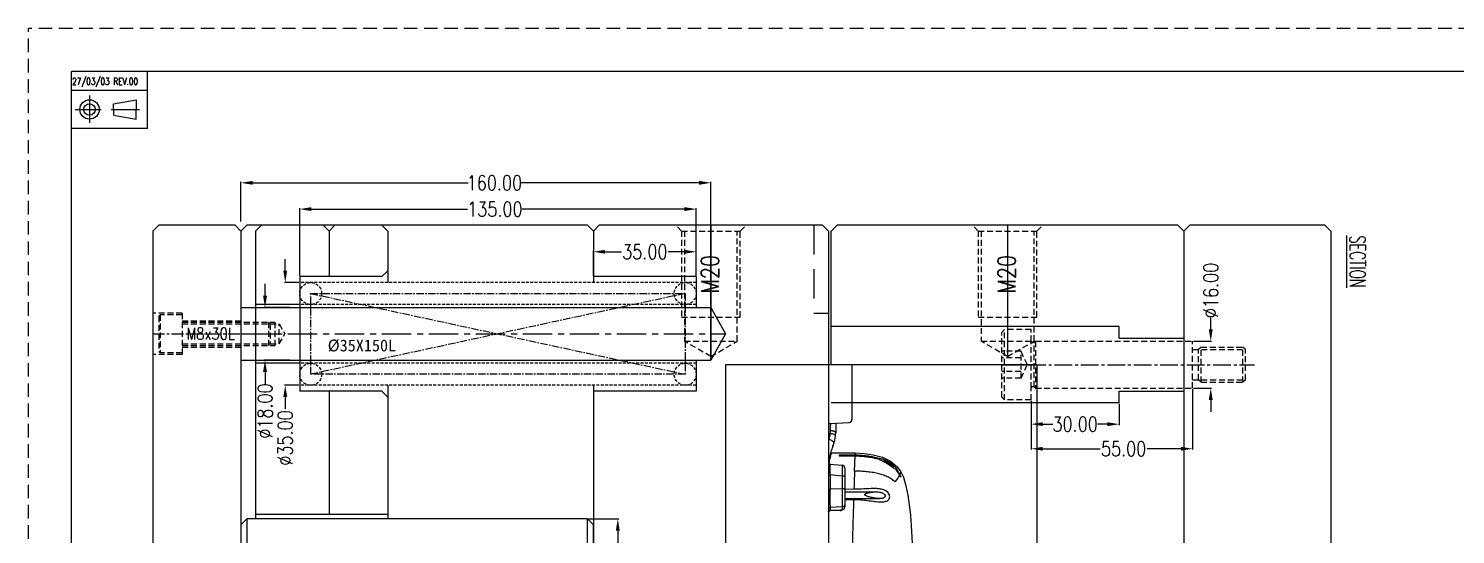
# Model space of a CAD drawing. Header units: millimetres. Extents: x 21466 to 22834, y -21631 to -20664.
# Drawn here: x 21465.5 to 21951.3, y -20835.8 to -20663.5 of the extents above; entities that cross this region are included whole.
import ezdxf

# ---------------------------------------------------------------- set-up
doc = ezdxf.new("R2010")
doc.units = ezdxf.units.MM
doc.header["$LTSCALE"] = 8
for name, pattern in [('ACAD_ISO08W100', [36, 24, -3, 6, -3]), ('CENTER', [2, 1.25, -0.25, 0.25, -0.25]), ('CENTER2', [1.125, 0.75, -0.125, 0.125, -0.125]), ('DASHED', [0.75, 0.5, -0.25]), ('HIDDEN', [0.375, 0.25, -0.125]), ('HIDDEN2', [0.1875, 0.125, -0.0625])]:
    doc.linetypes.add(name, pattern=pattern)
doc.layers.get('DEFPOINTS').update_dxf_attribs({"color": 6})
for name, color, linetype in [('A', 7, 'Continuous'), ('Cav-cor', 30, 'Continuous'), ('CL', 1, 'Continuous'), ('PIN', 5, 'Continuous'), ('PRODUCT', 1, 'Continuous'), ('SCREW', 52, 'HIDDEN'), ('SP', 3, 'Continuous'), ('SPRING', 7, 'Continuous'), ('文字', 1, 'Continuous')]:
    doc.layers.add(name, color=color, linetype=linetype)
doc.layers.add('dim', color=3, linetype='Continuous', lineweight=15)
doc.layers.add('MBOM-ASSIS-LAYER', color=71, linetype='Continuous', lineweight=9)
doc.styles.add('ROMANC', font='RomanC.ttf', dxfattribs={"width": 0.8, "height": 7})
doc.styles.add('ROMANS', font='ROMANS.shx', dxfattribs={"height": 5, "bigfont": 'chineset.shx'})
doc.styles.get("Standard").update_dxf_attribs({"font": 'txt.shx', "width": 0.8, "bigfont": 'chineset.shx'})
doc.styles.add('style1', font='mingliu.ttc', dxfattribs={"width": 0.75})
doc.dimstyles.new('ISO-25', dxfattribs={"dimtxt": 5, "dimasz": 4, "dimexe": 0.3, "dimexo": 0.3, "dimtad": 0, "dimzin": 1, "dimdsep": 46, "dimtxsty": 'Standard', "dimcen": 0, "dimclrd": 3, "dimclre": 3, "dimclrt": 3, "dimazin": 0, "dimtfac": 1, "dimtofl": 0, "dimtmove": 0, "dimatfit": 0, "dimfxl": 0, "dimarcsym": 0})

# ---------------------------------------------------------------- blocks, each defined once
blk = doc.blocks.new('20110317.085252')
at = {"linetype": 'HIDDEN'}
for p, q in [((12, 0), (-12, 0)), ((-10, -2), (-12, 0)), ((10, -2), (12, 0)), ((-10, -2), (10, -2)), ((-10, -2), (-10, -31.27)), ((-9, -2), (-9, -39.49)), ((9, -39.49), (9, -2)), ((10, -31.27), (10, -2)), ((-10, -31.27), (10, -31.27)), ((-9, -39.49), (9, -39.49)), ((0, -44.68), (-9, -39.49)), ((0, -44.68), (9, -39.49))]:
    blk.add_line(p, q, dxfattribs=at)
at = {"layer": 'CL', "linetype": 'ACAD_ISO08W100'}
blk.add_line((0, 0), (0, -44.68), dxfattribs=at)
at = {"insert": (-3.3, -23.28), "char_height": 6, "width": 18.2768, "attachment_point": 1, "rotation": 90}
blk.add_mtext('M20', dxfattribs=at)
blk = doc.blocks.new('*D25777')
at = {"layer": 'DEFPOINTS', "color": 0}
for p in [(21552.92, -20750.03), (21557.84, -20750.03), (21557.84, -20785.03)]:
    blk.add_point(p, dxfattribs=at)
at = {"layer": 'dim', "color": 3, "lineweight": -2}
for p, q in [((21552.92, -20746.03), (21552.92, -20742.03)), ((21557.54, -20750.03), (21552.62, -20750.03)), ((21557.54, -20785.03), (21552.62, -20785.03)), ((21552.92, -20789.03), (21552.92, -20793.03))]:
    blk.add_line(p, q, dxfattribs=at)
at = {"layer": 'dim', "color": 3}
for points in [[(21552.25, -20746.03), (21553.59, -20746.03), (21552.92, -20750.03)], [(21553.59, -20789.03), (21552.25, -20789.03), (21552.92, -20785.03)]]:
    blk.add_solid(points, dxfattribs=at)
at = {"layer": 'dim', "color": 3, "insert": (21552.92, -20802.99), "char_height": 5, "attachment_point": 5, "rotation": 90}
blk.add_mtext('%%c35.00', dxfattribs=at)
blk = doc.blocks.new('*D25778')
at = {"layer": 'DEFPOINTS', "color": 0}
for p in [(21546.04, -20758.53), (21554.75, -20758.53), (21554.75, -20776.53)]:
    blk.add_point(p, dxfattribs=at)
at = {"layer": 'dim', "color": 3, "lineweight": -2}
for p, q in [((21546.04, -20754.53), (21546.04, -20750.53)), ((21554.45, -20758.53), (21545.74, -20758.53)), ((21554.45, -20776.53), (21545.74, -20776.53)), ((21546.04, -20780.53), (21546.04, -20784.53))]:
    blk.add_line(p, q, dxfattribs=at)
at = {"layer": 'dim', "color": 3}
for points in [[(21545.37, -20754.53), (21546.71, -20754.53), (21546.04, -20758.53)], [(21546.71, -20780.53), (21545.37, -20780.53), (21546.04, -20776.53)]]:
    blk.add_solid(points, dxfattribs=at)
at = {"layer": 'dim', "color": 3, "insert": (21546.04, -20793.82), "char_height": 5, "attachment_point": 5, "rotation": 90}
blk.add_mtext('%%c18.00', dxfattribs=at)
blk = doc.blocks.new('*D25779')
at = {"layer": 'DEFPOINTS', "color": 0}
for p in [(21557.84, -20725.04), (21557.84, -20748.03), (21692.84, -20745.28)]:
    blk.add_point(p, dxfattribs=at)
at = {"layer": 'dim', "color": 3, "lineweight": -2}
for p, q in [((21557.84, -20747.73), (21557.84, -20724.74)), ((21561.84, -20725.04), (21615, -20725.04)), ((21688.84, -20725.04), (21633.58, -20725.04)), ((21692.84, -20744.98), (21692.84, -20724.74))]:
    blk.add_line(p, q, dxfattribs=at)
at = {"layer": 'dim', "color": 3}
for points in [[(21561.84, -20724.37), (21561.84, -20725.7), (21557.84, -20725.04)], [(21688.84, -20725.7), (21688.84, -20724.37), (21692.84, -20725.04)]]:
    blk.add_solid(points, dxfattribs=at)
at = {"layer": 'dim', "color": 3, "insert": (21624.29, -20725.04), "char_height": 5, "attachment_point": 5}
blk.add_mtext('135.00', dxfattribs=at)
blk = doc.blocks.new('*D25780')
at = {"layer": 'DEFPOINTS', "color": 0}
for p in [(21537.84, -20716.08), (21537.84, -20729.57), (21697.84, -20758.53)]:
    blk.add_point(p, dxfattribs=at)
at = {"layer": 'dim', "color": 3, "lineweight": -2}
for p, q in [((21537.84, -20729.27), (21537.84, -20715.78)), ((21541.84, -20716.08), (21615.17, -20716.08)), ((21693.84, -20716.08), (21633.08, -20716.08)), ((21697.84, -20758.23), (21697.84, -20715.78))]:
    blk.add_line(p, q, dxfattribs=at)
at = {"layer": 'dim', "color": 3}
for points in [[(21541.84, -20715.42), (21541.84, -20716.75), (21537.84, -20716.08)], [(21693.84, -20716.75), (21693.84, -20715.42), (21697.84, -20716.08)]]:
    blk.add_solid(points, dxfattribs=at)
at = {"layer": 'dim', "color": 3, "insert": (21624.13, -20716.08), "char_height": 5, "attachment_point": 5}
blk.add_mtext('160.00', dxfattribs=at)
blk = doc.blocks.new('*D25781')
at = {"layer": 'DEFPOINTS', "color": 0}
for p in [(21657.84, -20739.57), (21657.84, -20748.03), (21692.84, -20748.03)]:
    blk.add_point(p, dxfattribs=at)
at = {"layer": 'dim', "color": 3, "lineweight": -2}
for p, q in [((21657.84, -20747.73), (21657.84, -20739.27)), ((21661.84, -20739.57), (21667.38, -20739.57)), ((21688.84, -20739.57), (21683.29, -20739.57)), ((21692.84, -20747.73), (21692.84, -20739.27))]:
    blk.add_line(p, q, dxfattribs=at)
at = {"layer": 'dim', "color": 3}
for points in [[(21661.84, -20738.91), (21661.84, -20740.24), (21657.84, -20739.57)], [(21688.84, -20740.24), (21688.84, -20738.91), (21692.84, -20739.57)]]:
    blk.add_solid(points, dxfattribs=at)
at = {"layer": 'dim', "color": 3, "insert": (21675.34, -20739.57), "char_height": 5, "attachment_point": 5}
blk.add_mtext('35.00', dxfattribs=at)
blk = doc.blocks.new('*D26249')
at = {"layer": 'DEFPOINTS', "color": 0}
for p in [(21861.84, -20786.03), (21806.84, -20790.03), (21861.84, -20806.65)]:
    blk.add_point(p, dxfattribs=at)
at = {"layer": 'dim', "color": 3, "lineweight": -2}
for p, q in [((21861.84, -20786.33), (21861.84, -20806.95)), ((21806.84, -20790.33), (21806.84, -20806.95)), ((21810.84, -20806.65), (21830.39, -20806.65)), ((21857.84, -20806.65), (21846.31, -20806.65))]:
    blk.add_line(p, q, dxfattribs=at)
at = {"layer": 'dim', "color": 3}
for points in [[(21810.84, -20805.99), (21810.84, -20807.32), (21806.84, -20806.65)], [(21857.84, -20807.32), (21857.84, -20805.99), (21861.84, -20806.65)]]:
    blk.add_solid(points, dxfattribs=at)
at = {"layer": 'dim', "color": 3, "insert": (21838.35, -20806.65), "char_height": 5, "attachment_point": 5}
blk.add_mtext('55.00', dxfattribs=at)
blk = doc.blocks.new('*D26250')
at = {"layer": 'DEFPOINTS', "color": 0}
for p in [(21861.84, -20770.03), (21868.01, -20770.03), (21861.84, -20786.03)]:
    blk.add_point(p, dxfattribs=at)
at = {"layer": 'dim', "color": 3, "lineweight": -2}
for p, q in [((21868.01, -20766.03), (21868.01, -20762.03)), ((21862.14, -20770.03), (21868.31, -20770.03)), ((21862.14, -20786.03), (21868.31, -20786.03)), ((21868.01, -20790.03), (21868.01, -20794.03))]:
    blk.add_line(p, q, dxfattribs=at)
at = {"layer": 'dim', "color": 3}
for points in [[(21867.35, -20766.03), (21868.68, -20766.03), (21868.01, -20770.03)], [(21868.68, -20790.03), (21867.35, -20790.03), (21868.01, -20786.03)]]:
    blk.add_solid(points, dxfattribs=at)
at = {"layer": 'dim', "color": 3, "insert": (21868.01, -20752.74), "char_height": 5, "attachment_point": 5, "rotation": 90}
blk.add_mtext('%%c16.00', dxfattribs=at)
blk = doc.blocks.new('*D26251')
at = {"layer": 'DEFPOINTS', "color": 0}
for p in [(21806.84, -20791.03), (21836.84, -20791.03), (21836.84, -20798.28)]:
    blk.add_point(p, dxfattribs=at)
at = {"layer": 'dim', "color": 3, "lineweight": -2}
for p, q in [((21806.84, -20791.33), (21806.84, -20798.58)), ((21836.84, -20791.33), (21836.84, -20798.58)), ((21810.84, -20798.28), (21814.21, -20798.28)), ((21832.84, -20798.28), (21829.46, -20798.28))]:
    blk.add_line(p, q, dxfattribs=at)
at = {"layer": 'dim', "color": 3}
for points in [[(21810.84, -20797.62), (21810.84, -20798.95), (21806.84, -20798.28)], [(21832.84, -20798.95), (21832.84, -20797.62), (21836.84, -20798.28)]]:
    blk.add_solid(points, dxfattribs=at)
at = {"layer": 'dim', "color": 3, "insert": (21821.84, -20798.28), "char_height": 5, "attachment_point": 5}
blk.add_mtext('30.00', dxfattribs=at)
blk = doc.blocks.new('20160823.084159')
at = {"layer": 'Cav-cor', "color": 241}
for p, q in [((-0.83, 246.47), (-0.83, 227.84)), ((-8.83, 225.99), (-8.83, -38.06)), ((-8.36, 226.49), (-1.78, 226.84)), ((-6.33, 226.6), (-6.33, 223.29)), ((-8.83, 223.09), (-8.19, 223.03)), ((-7.79, 216.5), (0.26, 216.43)), ((-5.16, 215.69), (-5.16, 215.46)), ((0.23, 215.64), (-5.16, 215.69)), ((-5.16, 215.46), (0.24, 215.41)), ((0.06, 210.21), (0.23, 215.41)), ((0.23, 215.65), (0.26, 216.43)), ((6.44, 215.76), (9.58, 214.94)), ((6.85, 214.69), (7.85, 214.69)), ((7.85, 214.69), (7.9, 214.69)), ((9.58, 214.94), (12.34, 213.61)), ((-8.71, 213.25), (-8.71, 213.26)), ((-8.54, 212.77), (-8.32, 212.63)), ((-8.32, 212.63), (-8.16, 212.59)), ((-8.28, 208.91), (-8.28, 204.09)), ((-4.14, 208.54), (-8.28, 208.91)), ((-8.17, 212.59), (-4.14, 212.23)), ((-8.16, 212.59), (-8.16, 212.59)), ((-4.14, 212.23), (-4.14, 212.23)), ((-3.23, 211.24), (-3.23, 198.09)), ((9.49, 213.68), (10.56, 213.68)), ((12.34, 213.61), (14.55, 211.73)), ((12.76, 211.67), (13.42, 211.67)), ((14.09, 210.71), (14.45, 210.71)), ((14.55, 211.73), (15.83, 210.01)), ((15.83, 210.01), (15.83, 210.01)), ((-4.14, 204.25), (-8.28, 204.09)), ((-4.14, 208.54), (-4.14, 204.25)), ((-0.14, 204.04), (-3.23, 204.02)), ((15.62, 208.36), (15.91, 208.36)), ((-3.23, 203.18), (7.4, 203.18)), ((-3.23, 200.87), (8.65, 200.87)), ((-3.23, 200.62), (-0.25, 200.59)), ((-8.25, 196.65), (-8.41, 196.64)), ((-4.18, 198.02), (-8.26, 197.87)), ((-8.26, 197.87), (-8.26, 196.89)), ((-8.26, 196.89), (-4.78, 197.07)), ((-4.79, 196.82), (-8.25, 196.65)), ((-4.78, 197.07), (-4.69, 197.08)), ((-4.69, 197.08), (-4.6, 197.08)), ((-4.6, 197.08), (-4.18, 197.1)), ((-4.18, 198.02), (-4.18, 197.1))]:
    blk.add_line(p, q, dxfattribs=at)
for points in [[(0.26, 216.43), (3.33, 216.23), (6.44, 215.76)], [(-8.71, 213.26), (-8.68, 213), (-8.54, 212.77)], [(15.83, 210.01), (16.7, 208.19), (17.59, 205.21), (18.22, 202.05), (18.71, 198.7), (19.09, 195.2), (19.39, 191.55), (19.62, 187.71), (19.82, 183.65), (19.99, 179.35), (20.05, 177.47)]]:
    blk.add_lwpolyline(points, dxfattribs=at)
for centre, radius, start, end in [((-8.33, 225.99), 0.5, 93, 180), ((-20.39, 224.15), 12.25, 354.776, 359.2969), ((-529.19, 230.44), 521.08, 359.2912, 359.4879), ((-1.83, 227.84), 1, 273, 0), ((81.6, 187.97), 96.12, 159.8671, 160.1916), ((-16.19, 223.81), 8.03, 339.9053, 354.4316), ((66.54, 192.78), 78.3, 160.3671, 160.9608), ((-16.33, 223.29), 10, 339.8761, 0), ((-7.79, 217), 0.503, 239.9689, 269.4987), ((0, 187.94), 27.71, 88.1702, 89.5157), ((6.62, 204.5), 10.29, 64.4102, 66.7676), ((9.06, 210.99), 17.91, 172.6945, 173.692), ((12.01, 209.81), 20.9, 170.4144, 171.3475), ((-4.23, 211.24), 1, 0, 84.9172), ((5.77, 203.74), 11.14, 27.5049, 28.6247), ((11.2, 210.7), 4.63, 332.7168, 335.3691), ((5.63, 203.64), 11.05, 25.3018, 27.6229), ((5.59, 203.64), 11.34, 26.5703, 27.5054), ((5.26, 203.48), 11.72, 24.6126, 26.5634), ((-8.38, 196.13), 0.507, 92.9166, 121.8713), ((23.41, 198.32), 31.86, 182.6251, 183.0222), ((-8.23, 196.29), 0.603, 92.9067, 104.4878), ((26.42, 198.47), 31.25, 182.5691, 183.0262), ((-4.86, 198.33), 1.51, 272.8957, 275.096), ((-4.86, 198.35), 1.53, 275.1041, 290.1734), ((-4.86, 198.34), 1.52, 290.2274, 307.4015)]:
    blk.add_arc(centre, radius, start, end, dxfattribs=at)
for points, knots in [([(-6.33, 223.29), (-6.33, 223.33), (-6.36, 223.43), (-6.47, 223.56), (-6.64, 223.67), (-6.86, 223.78), (-7.13, 223.86), (-7.56, 223.95), (-7.91, 223.99), (-8.14, 224)], [0, 0, 0, 0, 0.065398, 0.14384, 0.241884, 0.360954, 0.499838, 0.655607, 1, 1, 1, 1]), ([(-8.12, 226.52), (-8.12, 226.46), (-8.12, 226.22), (-8.12, 225.97), (-8.12, 225.78)], [0, 0, 0, 0, 0.243952, 1, 1, 1, 1]), ([(-6.94, 219.85), (-7.09, 219.44), (-7.47, 218.39), (-8.11, 216.46), (-8.51, 214.66), (-8.68, 213.5), (-8.71, 213.26)], [0, 0, 0, 0, 0.19068, 0.48798, 0.896367, 1, 1, 1, 1]), ([(-6.94, 219.85), (-6.91, 219.93), (-7, 220.1), (-7.17, 220.26), (-7.47, 220.5), (-7.96, 220.77), (-8.4, 220.96), (-8.64, 221.05)], [0, 0, 0, 0, 0.119722, 0.216202, 0.337946, 0.644375, 1, 1, 1, 1]), ([(-6.38, 222.32), (-6.37, 222.4), (-6.48, 222.53), (-6.67, 222.65), (-7, 222.79), (-7.51, 222.93), (-7.95, 223), (-8.19, 223.03)], [0, 0, 0, 0, 0.119011, 0.214376, 0.334895, 0.64026, 1, 1, 1, 1]), ([(-7.79, 216.5), (-7.79, 216.5), (-7.81, 216.46), (-7.81, 216.44), (-7.83, 216.37), (-7.86, 216.3), (-7.89, 216.2), (-7.94, 216.04), (-8.02, 215.78), (-8.14, 215.36), (-8.29, 214.8), (-8.45, 214.09), (-8.55, 213.57), (-8.59, 213.29)], [0, 0, 0, 0, 0.00538, 0.019541, 0.039359, 0.06311, 0.091252, 0.124652, 0.214881, 0.345596, 0.520133, 0.738476, 1, 1, 1, 1]), ([(0.24, 215.41), (0.9, 215.4), (2.21, 215.34), (4.17, 215.16), (6.11, 214.86), (7.39, 214.58), (8.03, 214.41)], [0, 0, 0, 0, 0.250201, 0.500331, 0.750309, 1, 1, 1, 1]), ([(7.85, 214.69), (7.29, 214.84), (6.14, 215.08), (4.4, 215.35), (2.65, 215.54), (1.47, 215.61), (0.88, 215.63)], [0, 0, 0, 0, 0.249728, 0.499698, 0.749809, 1, 1, 1, 1]), ([(7.9, 214.69), (7.92, 214.69), (7.99, 214.69), (8.06, 214.68), (8.12, 214.68)], [0, 0, 0, 0, 0.23033, 1, 1, 1, 1]), ([(10.31, 213.25), (9.92, 213.47), (9.34, 213.77), (8.57, 214.14), (8.2, 214.32), (8.03, 214.41)], [0, 0, 0, 0, 0.520501, 0.769778, 1, 1, 1, 1]), ([(8.12, 214.68), (8.15, 214.67), (8.26, 214.66), (8.38, 214.64), (8.47, 214.63)], [0, 0, 0, 0, 0.239891, 1, 1, 1, 1]), ([(8.47, 214.63), (8.83, 214.56), (9.58, 214.37), (10.31, 214.11), (10.68, 213.95)], [0, 0, 0, 0, 0.485259, 1, 1, 1, 1]), ([(11.06, 213.78), (11.24, 213.69), (11.98, 213.31), (12.66, 212.84), (13.13, 212.44)], [0, 0, 0, 0, 0.245825, 1, 1, 1, 1]), ([(-8.83, 212.61), (-8.82, 212.53), (-8.76, 212.36), (-8.63, 212.23), (-8.55, 212.19)], [0, 0, 0, 0, 0.488062, 1, 1, 1, 1]), ([(-8.83, 209.06), (-8.83, 209.04), (-8.79, 209.01), (-8.74, 208.98), (-8.64, 208.95), (-8.49, 208.92), (-8.35, 208.91), (-8.28, 208.91)], [0, 0, 0, 0, 0.117754, 0.212436, 0.332589, 0.638519, 1, 1, 1, 1]), ([(-8.77, 212.79), (-8.78, 212.78), (-8.79, 212.73), (-8.8, 212.69), (-8.81, 212.65)], [0, 0, 0, 0, 0.241754, 1, 1, 1, 1]), ([(-8.74, 212.95), (-8.74, 212.94), (-8.75, 212.89), (-8.76, 212.83), (-8.77, 212.79)], [0, 0, 0, 0, 0.237008, 1, 1, 1, 1]), ([(-8.74, 212.95), (-8.75, 212.86), (-8.72, 212.65), (-8.58, 212.49), (-8.5, 212.43)], [0, 0, 0, 0, 0.493893, 1, 1, 1, 1]), ([(-8.21, 212.32), (-8.21, 212.31), (-8.23, 212.23), (-8.27, 212.15), (-8.3, 212.09)], [0, 0, 0, 0, 0.216621, 1, 1, 1, 1]), ([(-8.3, 212.09), (-8.3, 211.66), (-8.3, 210.6), (-8.29, 209.53), (-8.28, 208.91)], [0, 0, 0, 0, 0.410807, 1, 1, 1, 1]), ([(-8.16, 212.59), (-8.17, 212.59), (-8.17, 212.58), (-8.17, 212.57), (-8.17, 212.55), (-8.18, 212.52), (-8.19, 212.48), (-8.2, 212.42), (-8.2, 212.36), (-8.21, 212.32)], [0, 0, 0, 0, 0.017109, 0.064854, 0.143803, 0.253956, 0.39501, 0.566609, 1, 1, 1, 1]), ([(-4.14, 212.23), (-4.14, 212.23), (-4.14, 212.22), (-4.14, 212.21), (-4.13, 212.19), (-4.13, 212.15), (-4.13, 212.07), (-4.13, 211.96), (-4.12, 211.81), (-4.12, 211.63), (-4.12, 211.43), (-4.12, 211.1), (-4.12, 210.63), (-4.13, 209.99), (-4.13, 209.29), (-4.14, 208.8), (-4.14, 208.54)], [0, 0, 0, 0, 0.001381, 0.004876, 0.010585, 0.018513, 0.040992, 0.072198, 0.111927, 0.159928, 0.215875, 0.279403, 0.427439, 0.600064, 0.792637, 1, 1, 1, 1]), ([(0.06, 210.21), (0.04, 209.76), (-0.02, 207.7), (-0.09, 205.64), (-0.14, 204.04)], [0, 0, 0, 0, 0.219708, 1, 1, 1, 1]), ([(13.87, 206.57), (13.49, 206.93), (12.65, 207.59), (11.2, 208.38), (9.6, 209.01), (7.86, 209.49), (6, 209.82), (4.06, 210.05), (2.07, 210.18), (0.73, 210.21), (0.06, 210.21)], [0, 0, 0, 0, 0.10774, 0.219232, 0.336757, 0.460711, 0.59064, 0.725068, 0.861982, 1, 1, 1, 1]), ([(13.13, 211.41), (12.68, 211.73), (11.76, 212.38), (10.81, 212.97), (10.31, 213.25)], [0, 0, 0, 0, 0.491685, 1, 1, 1, 1]), ([(13.42, 211.67), (13.41, 211.67), (13.37, 211.68), (13.27, 211.72), (13.13, 211.79), (12.95, 211.9), (12.74, 212.03), (12.53, 212.18), (12.3, 212.33), (12.08, 212.48), (11.85, 212.64), (11.62, 212.8), (11.39, 212.95), (11.17, 213.11), (10.98, 213.23), (10.84, 213.33), (10.75, 213.41), (10.66, 213.47), (10.58, 213.54), (10.53, 213.59), (10.51, 213.62), (10.5, 213.65), (10.5, 213.67), (10.51, 213.68), (10.53, 213.68), (10.55, 213.68), (10.56, 213.68)], [0, 0, 0, 0, 0.014355, 0.033666, 0.08385, 0.144735, 0.212331, 0.284165, 0.358653, 0.434722, 0.511586, 0.588593, 0.665123, 0.740446, 0.813463, 0.848528, 0.882049, 0.913316, 0.941048, 0.963241, 0.971455, 0.977612, 0.982175, 0.986622, 0.992445, 1, 1, 1, 1]), ([(10.56, 213.68), (10.61, 213.68), (10.74, 213.66), (10.93, 213.59), (11.14, 213.51), (11.45, 213.37), (11.84, 213.16), (12.23, 212.92), (12.53, 212.7), (12.75, 212.53), (12.95, 212.35), (13.12, 212.2), (13.23, 212.07), (13.31, 211.99), (13.38, 211.9), (13.43, 211.83), (13.46, 211.77), (13.48, 211.72), (13.46, 211.68), (13.44, 211.67), (13.42, 211.67)], [0, 0, 0, 0, 0.044059, 0.101479, 0.165672, 0.233897, 0.377821, 0.528003, 0.604377, 0.68083, 0.75635, 0.829107, 0.863466, 0.895638, 0.924697, 0.94951, 0.968858, 0.982055, 0.990532, 1, 1, 1, 1]), ([(13.13, 212.44), (13.18, 212.39), (13.37, 212.22), (13.56, 212.05), (13.69, 211.91)], [0, 0, 0, 0, 0.253222, 1, 1, 1, 1]), ([(13.98, 210.84), (13.85, 210.92), (13.56, 211.11), (13.28, 211.31), (13.13, 211.41)], [0, 0, 0, 0, 0.460617, 1, 1, 1, 1]), ([(13.69, 211.91), (13.72, 211.87), (13.85, 211.74), (13.97, 211.6), (14.05, 211.49)], [0, 0, 0, 0, 0.258537, 1, 1, 1, 1]), ([(13.98, 210.84), (14.26, 210.52), (14.79, 209.86), (15.22, 209.13), (15.42, 208.76)], [0, 0, 0, 0, 0.499969, 1, 1, 1, 1]), ([(14.05, 211.49), (14.14, 211.38), (14.29, 211.18), (14.41, 210.96), (14.44, 210.86)], [0, 0, 0, 0, 0.5777, 1, 1, 1, 1]), ([(14.44, 210.86), (14.45, 210.83), (14.46, 210.78), (14.46, 210.73), (14.45, 210.71)], [0, 0, 0, 0, 0.592389, 1, 1, 1, 1]), ([(15.56, 209.07), (15.6, 209.18), (15.68, 209.39), (15.78, 209.67), (15.84, 209.85), (15.85, 209.96), (15.84, 210), (15.83, 210.01)], [0, 0, 0, 0, 0.384816, 0.672197, 0.877519, 0.948596, 1, 1, 1, 1]), ([(-8.83, 204.25), (-8.83, 204.22), (-8.79, 204.19), (-8.74, 204.16), (-8.64, 204.13), (-8.49, 204.1), (-8.35, 204.09), (-8.28, 204.09)], [0, 0, 0, 0, 0.117755, 0.212437, 0.33259, 0.63852, 1, 1, 1, 1]), ([(-8.28, 204.09), (-8.29, 203.39), (-8.3, 202.04), (-8.3, 200.43), (-8.29, 199.29), (-8.28, 198.65), (-8.27, 198.19), (-8.27, 197.95), (-8.26, 197.87)], [0, 0, 0, 0, 0.336445, 0.649925, 0.780179, 0.884742, 0.959064, 1, 1, 1, 1]), ([(-4.14, 204.25), (-4.13, 203.55), (-4.13, 202.52), (-4.12, 201.17), (-4.12, 200.25), (-4.13, 199.45), (-4.14, 198.81), (-4.16, 198.35), (-4.17, 198.11), (-4.18, 198.02)], [0, 0, 0, 0, 0.335968, 0.499097, 0.649163, 0.779456, 0.884183, 0.958758, 1, 1, 1, 1]), ([(-3.23, 208.28), (-3.23, 208.32), (-3.29, 208.38), (-3.39, 208.42), (-3.55, 208.48), (-3.81, 208.52), (-4.02, 208.54), (-4.14, 208.54)], [0, 0, 0, 0, 0.117754, 0.212436, 0.332589, 0.638519, 1, 1, 1, 1]), ([(-3.23, 203.99), (-3.23, 204.03), (-3.29, 204.09), (-3.39, 204.14), (-3.55, 204.19), (-3.81, 204.23), (-4.02, 204.25), (-4.14, 204.25)], [0, 0, 0, 0, 0.117754, 0.212436, 0.332589, 0.638519, 1, 1, 1, 1]), ([(6.58, 204.29), (5.47, 204.29), (3.23, 204.15), (0.99, 204.04), (-0.14, 204.04)], [0, 0, 0, 0, 0.494625, 1, 1, 1, 1]), ([(9.11, 199.77), (9.53, 199.77), (10.17, 199.8), (10.97, 200.02), (11.51, 200.3), (11.93, 200.79), (12.09, 201.45), (11.97, 202.16), (11.61, 202.78), (11.12, 203.27), (10.36, 203.75), (9.28, 204.09), (7.94, 204.26), (7.04, 204.29), (6.58, 204.29)], [0, 0, 0, 0, 0.12103, 0.178561, 0.234617, 0.291803, 0.354486, 0.422419, 0.489975, 0.554845, 0.617878, 0.742728, 0.869896, 1, 1, 1, 1]), ([(13.87, 206.57), (14.19, 206.93), (14.7, 207.57), (15.16, 208.26), (15.32, 208.58)], [0, 0, 0, 0, 0.573486, 1, 1, 1, 1]), ([(-0.25, 200.59), (-0.32, 198.19), (-0.51, 191.95), (-0.8, 181.9), (-1.02, 174.26), (-1.14, 170.45)], [0, 0, 0, 0, 0.239211, 0.620484, 1, 1, 1, 1]), ([(-0.25, 200.59), (0.55, 200.58), (2.15, 200.49), (4.51, 200.22), (6.45, 199.96), (7.98, 199.8), (8.73, 199.77), (9.11, 199.77)], [0, 0, 0, 0, 0.255695, 0.509717, 0.759558, 0.88146, 1, 1, 1, 1]), ([(8.65, 200.87), (8.26, 200.87), (7.68, 200.92), (6.91, 201.04), (6.33, 201.15), (5.74, 201.28), (5.15, 201.43), (4.57, 201.6), (4.09, 201.78), (3.77, 201.95), (3.61, 202.07), (3.53, 202.18), (3.52, 202.28), (3.55, 202.35), (3.6, 202.41), (3.67, 202.48), (3.78, 202.54), (3.91, 202.61), (4.05, 202.67), (4.24, 202.73), (4.48, 202.8), (4.77, 202.88), (5.16, 202.96), (5.64, 203.05), (6.23, 203.12), (6.81, 203.17), (7.21, 203.18), (7.4, 203.18)], [0, 0, 0, 0, 0.120968, 0.182853, 0.245409, 0.308505, 0.372037, 0.43593, 0.500124, 0.532331, 0.54847, 0.5645, 0.572451, 0.580309, 0.588195, 0.596017, 0.611686, 0.627378, 0.643081, 0.658784, 0.690172, 0.72152, 0.752812, 0.815176, 0.877199, 0.938821, 1, 1, 1, 1]), ([(7.4, 203.18), (7.65, 203.18), (8.15, 203.16), (8.77, 203.07), (9.24, 202.94), (9.59, 202.81), (9.93, 202.63), (10.23, 202.39), (10.42, 202.11), (10.49, 201.85), (10.48, 201.66), (10.42, 201.48), (10.28, 201.29), (10.04, 201.11), (9.71, 200.99), (9.37, 200.91), (9.01, 200.88), (8.77, 200.87), (8.65, 200.87)], [0, 0, 0, 0, 0.126894, 0.252697, 0.315455, 0.378379, 0.441902, 0.506714, 0.573402, 0.607216, 0.640088, 0.671463, 0.701519, 0.759769, 0.818248, 0.877744, 0.938358, 1, 1, 1, 1]), ([(-8.83, 197.27), (-8.83, 197.42), (-8.71, 197.73), (-8.41, 197.86), (-8.26, 197.87)], [0, 0, 0, 0, 0.498318, 1, 1, 1, 1]), ([(-8.83, 196.3), (-8.83, 196.43), (-8.74, 196.69), (-8.51, 196.84), (-8.38, 196.88)], [0, 0, 0, 0, 0.498933, 1, 1, 1, 1]), ([(-3.23, 199.01), (-3.23, 198.89), (-3.28, 198.64), (-3.49, 198.31), (-3.8, 198.09), (-4.05, 198.03), (-4.18, 198.02)], [0, 0, 0, 0, 0.248667, 0.498437, 0.749118, 1, 1, 1, 1]), ([(-4.18, 197.1), (-4.05, 197.11), (-3.8, 197.17), (-3.49, 197.39), (-3.28, 197.71), (-3.23, 197.97), (-3.23, 198.09)], [0, 0, 0, 0, 0.251114, 0.501553, 0.751106, 1, 1, 1, 1])]:
    blk.add_open_spline(points, degree=3, knots=knots, dxfattribs=at)
for points in [[(-8.55, 212.19), (-8.48, 212.14), (-8.39, 212.1), (-8.3, 212.09)], [(-8.5, 212.43), (-8.42, 212.37), (-8.31, 212.33), (-8.21, 212.32)], [(15.55, 209.07), (15.24, 209.65), (14.87, 210.2), (14.45, 210.71)], [(-8.65, 196.56), (-8.72, 196.52), (-8.77, 196.47), (-8.81, 196.4)]]:
    blk.add_open_spline(points, degree=3, dxfattribs=at)
blk = doc.blocks.new('20100617.142056')
at = {"layer": 'MBOM-ASSIS-LAYER', "linetype": 'DASHED'}
for p in [(-1189, 0), (0, 841)]:
    blk.add_line(p, (-1189, 841), dxfattribs=at)
at = {"layer": 'MBOM-ASSIS-LAYER'}
for p in [(-1176.3, 12.7), (-12.7, 828.3)]:
    blk.add_line(p, (-1176.3, 828.3), dxfattribs=at)
blk = doc.blocks.new('*D27055')
at = {"layer": 'DEFPOINTS', "color": 0}
for p in [(21655.84, -20830.53), (21655.84, -20870.53), (21666.15, -20870.53)]:
    blk.add_point(p, dxfattribs=at)
at = {"layer": 'dim', "color": 3, "lineweight": -2}
for p, q in [((21656.14, -20830.53), (21666.45, -20830.53)), ((21666.15, -20834.53), (21666.15, -20840.91)), ((21666.15, -20866.53), (21666.15, -20860.16)), ((21656.14, -20870.53), (21666.45, -20870.53))]:
    blk.add_line(p, q, dxfattribs=at)
at = {"layer": 'dim', "color": 3}
for points in [[(21666.82, -20834.53), (21665.48, -20834.53), (21666.15, -20830.53)], [(21665.48, -20866.53), (21666.82, -20866.53), (21666.15, -20870.53)]]:
    blk.add_solid(points, dxfattribs=at)
at = {"layer": 'dim', "color": 3, "insert": (21666.15, -20850.53), "char_height": 5, "attachment_point": 5, "rotation": 90}
blk.add_mtext('%%c40.00', dxfattribs=at)

msp = doc.modelspace()

# ---------------------------------------------------------------- linework, layer by layer
for p, q in [((21506.081, -20697.605), (21506.081, -20678.153)), ((21506.081, -20684.616), (21480.146, -20684.616)), ((21486.3, -20686.384), (21486.3, -20695.628)), ((21494.445, -20689.149), (21502.224, -20687.806)), ((21494.445, -20691.111), (21494.445, -20689.149)), ((21502.224, -20687.806), (21502.224, -20691.111)), ((21481.406, -20691.111), (21490.294, -20691.111)), ((21493.656, -20691.111), (21503.316, -20691.111)), ((21494.445, -20691.111), (21494.445, -20693.072)), ((21494.445, -20693.072), (21502.224, -20694.415)), ((21502.224, -20694.415), (21502.224, -20691.111)), ((21506.081, -20697.605), (21480.146, -20697.605)), ((21509.836, -20730.532), (21507.836, -20732.532)), ((21507.836, -20732.532), (21507.836, -21128.532)), ((21535.836, -20730.532), (21509.836, -20730.532)), ((21537.836, -20732.532), (21535.836, -20730.532)), ((21537.836, -20732.532), (21535.836, -20730.532)), ((21537.836, -20732.532), (21539.836, -20730.532)), ((21539.836, -20730.532), (21537.836, -20732.532)), ((21537.836, -20732.532), (21537.836, -21128.532)), ((21655.836, -20730.532), (21539.836, -20730.532)), ((21565.836, -20730.532), (21539.836, -20730.532)), ((21544.836, -20730.532), (21542.836, -20732.532)), ((21542.836, -20732.532), (21542.836, -20830.532)), ((21567.836, -20732.532), (21565.836, -20730.532)), ((21569.836, -20730.532), (21567.836, -20732.532)), ((21567.836, -20732.532), (21567.836, -20748.032)), ((21585.836, -20730.532), (21569.836, -20730.532)), ((21587.836, -20732.532), (21585.836, -20730.532)), ((21587.836, -20732.532), (21587.836, -20750.032)), ((21655.836, -20730.532), (21657.836, -20732.532)), ((21657.836, -20732.532), (21659.836, -20730.532)), ((21657.836, -20732.532), (21657.836, -20750.032)), ((21735.836, -20730.532), (21659.836, -20730.532)), ((21737.836, -20732.532), (21735.836, -20730.532)), ((21737.836, -20732.532), (21737.836, -20778.032)), ((21740.836, -20730.532), (21738.836, -20732.532)), ((21738.836, -20778.032), (21738.836, -20732.532)), ((21856.836, -20730.532), (21740.836, -20730.532)), ((21858.836, -20732.532), (21856.836, -20730.532)), ((21860.836, -20730.532), (21858.836, -20732.532)), ((21858.836, -20732.532), (21858.836, -21128.532)), ((21906.836, -20730.532), (21860.836, -20730.532)), ((21908.836, -20732.532), (21906.836, -20730.532)), ((21908.836, -20732.532), (21908.836, -20891.532)), ((21585.836, -20748.032), (21587.836, -20746.032)), ((21587.836, -20785.032), (21587.836, -20830.532)), ((21657.836, -20785.032), (21657.836, -21128.532)), ((21567.836, -20787.032), (21567.836, -20829.032)), ((21585.836, -20787.032), (21587.836, -20789.032)), ((21587.836, -20829.032), (21542.836, -20829.032))]:
    msp.add_line(p, q)
at = {"color": 8, "linetype": 'HIDDEN', "ltscale": 5}
for p, q in [((21732.836, -20730.532), (21732.836, -20760.532)), ((21732.836, -20760.532), (21737.836, -20760.532))]:
    msp.add_line(p, q, dxfattribs=at)
at = {"ltscale": 5}
for p, q in [((21585.836, -20748.032), (21557.836, -20748.032)), ((21557.836, -20748.032), (21557.836, -20787.032)), ((21692.836, -20748.032), (21657.836, -20748.032)), ((21692.836, -20748.032), (21692.836, -20758.532)), ((21557.836, -20757.532), (21542.836, -20757.532)), ((21692.836, -20776.533), (21692.836, -20787.032)), ((21557.836, -20777.532), (21542.836, -20777.532)), ((21585.836, -20787.032), (21557.836, -20787.032)), ((21692.836, -20787.032), (21657.836, -20787.032))]:
    msp.add_line(p, q, dxfattribs=at)
at = {"linetype": 'HIDDEN'}
for p, q in [((21517.836, -20760.532), (21507.836, -20760.532)), ((21517.836, -20760.532), (21517.836, -20774.532)), ((21517.836, -20763.032), (21537.836, -20763.032)), ((21517.836, -20772.032), (21537.836, -20772.032)), ((21517.836, -20774.532), (21507.836, -20774.532))]:
    msp.add_line(p, q, dxfattribs=at)
at = {"linetype": 'Continuous'}
for p, q in [((21836.836, -20765.032), (21738.836, -20765.032)), ((21836.836, -20769.032), (21836.836, -20765.032)), ((21836.836, -20769.032), (21858.836, -20769.032)), ((21836.836, -20791.032), (21738.836, -20791.032)), ((21836.836, -20791.032), (21836.836, -20787.032)), ((21836.836, -20787.032), (21858.836, -20787.032))]:
    msp.add_line(p, q, dxfattribs=at)
for radius in [3.304, 1.962]:
    msp.add_circle((21486.3, -20691.111), radius)
at = {"layer": 'Cav-cor', "color": 241}
for p, q in [((21702.836, -20778.032), (21702.836, -21083.032)), ((21808.836, -20778.032), (21702.836, -20778.032)), ((21737.836, -20778.032), (21737.836, -21083.032)), ((21808.836, -20778.032), (21808.836, -21083.032))]:
    msp.add_line(p, q, dxfattribs=at)
at = {"layer": 'PIN'}
for p, q in [((21537.836, -20758.532), (21697.836, -20758.532)), ((21697.836, -20776.533), (21697.836, -20758.532)), ((21697.836, -20758.532), (21702.836, -20767.532)), ((21702.836, -20767.532), (21697.836, -20776.533)), ((21537.836, -20776.533), (21697.836, -20776.533))]:
    msp.add_line(p, q, dxfattribs=at)
at = {"layer": 'PIN', "linetype": 'CENTER'}
msp.add_line((21537.836, -20767.532), (21702.836, -20767.532), dxfattribs=at)
at = {"layer": 'SCREW'}
for p, q in [((21510.336, -20761.032), (21509.836, -20761.532)), ((21509.836, -20761.532), (21509.836, -20773.532)), ((21510.336, -20761.032), (21510.336, -20774.032)), ((21517.836, -20761.032), (21510.336, -20761.032)), ((21517.836, -20763.532), (21549.336, -20763.532)), ((21517.836, -20764.157), (21550.836, -20764.157)), ((21547.836, -20764.157), (21547.211, -20763.532)), ((21547.211, -20763.532), (21547.211, -20771.532)), ((21547.836, -20764.157), (21547.836, -20770.907)), ((21549.336, -20763.532), (21549.336, -20771.532)), ((21550.836, -20770.907), (21550.836, -20764.157)), ((21550.836, -20764.157), (21552.785, -20767.532)), ((21550.836, -20770.907), (21552.785, -20767.532)), ((21797.836, -20766.032), (21796.836, -20767.032)), ((21796.836, -20789.032), (21796.836, -20767.032)), ((21806.836, -20766.032), (21797.836, -20766.032)), ((21797.836, -20790.032), (21797.836, -20766.032)), ((21806.836, -20770.032), (21806.836, -20766.032)), ((21517.836, -20770.907), (21550.836, -20770.907)), ((21517.836, -20771.532), (21549.336, -20771.532)), ((21547.836, -20770.907), (21547.211, -20771.532)), ((21806.836, -20786.032), (21806.836, -20770.032)), ((21807.836, -20770.532), (21807.336, -20770.532)), ((21807.836, -20770.532), (21808.336, -20770.032)), ((21807.836, -20785.532), (21807.836, -20770.532)), ((21808.336, -20770.032), (21861.836, -20770.032)), ((21808.336, -20770.032), (21808.336, -20786.032)), ((21861.836, -20786.032), (21861.836, -20770.032)), ((21864.711, -20772.032), (21863.836, -20772.907)), ((21864.711, -20772.032), (21878.961, -20772.032)), ((21864.711, -20784.032), (21864.711, -20772.032)), ((21879.836, -20772.907), (21878.961, -20772.032)), ((21878.961, -20784.032), (21878.961, -20772.032)), ((21510.336, -20774.032), (21509.836, -20773.532)), ((21517.836, -20774.032), (21510.336, -20774.032)), ((21805.572, -20778.032), (21803.436, -20773.413)), ((21861.836, -20772.907), (21879.836, -20772.907)), ((21863.836, -20783.157), (21863.836, -20772.907)), ((21879.836, -20783.157), (21879.836, -20772.907)), ((21803.436, -20782.651), (21805.572, -20778.032)), ((21806.836, -20790.032), (21806.836, -20786.032)), ((21807.836, -20785.532), (21807.336, -20785.532)), ((21807.836, -20785.532), (21808.336, -20786.032)), ((21808.336, -20786.032), (21861.836, -20786.032)), ((21861.836, -20783.157), (21879.836, -20783.157)), ((21864.711, -20784.032), (21863.836, -20783.157)), ((21864.711, -20784.032), (21878.961, -20784.032)), ((21879.836, -20783.157), (21878.961, -20784.032)), ((21797.836, -20790.032), (21796.836, -20789.032)), ((21806.836, -20790.032), (21797.836, -20790.032))]:
    msp.add_line(p, q, dxfattribs=at)
at = {"layer": 'SCREW', "linetype": 'CENTER', "ltscale": 0.4}
msp.add_line((21507.836, -20767.532), (21552.785, -20767.532), dxfattribs=at)
at = {"layer": 'SCREW', "linetype": 'HIDDEN'}
for p, q in [((21803.436, -20773.413), (21796.836, -20773.413)), ((21803.436, -20775.723), (21796.836, -20775.723)), ((21803.436, -20782.651), (21803.436, -20773.413)), ((21803.436, -20780.342), (21796.836, -20780.342)), ((21803.436, -20782.651), (21796.836, -20782.651))]:
    msp.add_line(p, q, dxfattribs=at)
at = {"layer": 'SCREW', "linetype": 'CENTER2'}
msp.add_line((21796.836, -20778.032), (21882.851, -20778.032), dxfattribs=at)
at = {"layer": 'SCREW'}
for centre, start, end in [((21807.336, -20770.032), 180, 270), ((21807.336, -20786.032), 90, 180)]:
    msp.add_arc(centre, 0.5, start, end, dxfattribs=at)
at = {"layer": 'SP'}
for p, q in [((21537.836, -20832.532), (21539.836, -20830.532)), ((21655.836, -20830.532), (21539.836, -20830.532)), ((21539.836, -20830.532), (21539.836, -20870.532)), ((21655.836, -20870.532), (21655.836, -20830.532)), ((21655.836, -20830.532), (21657.836, -20832.532)), ((21537.836, -20832.532), (21537.836, -20868.532)), ((21657.836, -20868.532), (21657.836, -20832.532))]:
    msp.add_line(p, q, dxfattribs=at)
at = {"layer": 'SPRING', "linetype": 'HIDDEN', "ltscale": 0.5}
for p, q in [((21692.836, -20750.032), (21557.836, -20750.032)), ((21692.836, -20757.532), (21557.836, -20757.532)), ((21692.861, -20777.532), (21557.836, -20777.532)), ((21692.836, -20785.032), (21557.836, -20785.032))]:
    msp.add_line(p, q, dxfattribs=at)
at = {"layer": 'SPRING', "linetype": 'HIDDEN2'}
for p, q in [((21557.836, -20750.032), (21557.836, -20758.532)), ((21557.836, -20776.533), (21557.836, -20785.032))]:
    msp.add_line(p, q, dxfattribs=at)
at = {"layer": 'SPRING', "linetype": 'CENTER', "ltscale": 0.25}
for p, q in [((21561.586, -20753.782), (21689.086, -20753.782)), ((21561.586, -20753.782), (21689.086, -20781.282)), ((21689.086, -20753.782), (21561.586, -20781.282)), ((21561.586, -20781.282), (21561.586, -20753.782)), ((21689.086, -20753.782), (21689.086, -20781.282)), ((21689.086, -20781.282), (21561.586, -20781.282))]:
    msp.add_line(p, q, dxfattribs=at)
at = {"layer": 'SPRING', "linetype": 'HIDDEN', "ltscale": 0.5}
for centre in [(21561.586, -20753.782), (21689.086, -20753.782), (21561.586, -20781.282), (21689.086, -20781.282)]:
    msp.add_circle(centre, 3.75, dxfattribs=at)

# ---------------------------------------------------------------- block references
for p in [(21697.836, -20730.532), (21798.836, -20730.532)]:
    msp.add_blockref('20110317.085252', p)
at = {"layer": 'MBOM-ASSIS-LAYER', "xscale": 1.150852575445146, "yscale": 1.150852575445146, "zscale": 1.150852575445146}
msp.add_blockref('20100617.142056', (22833.894, -21631.404), dxfattribs=at)
at = {"layer": 'PRODUCT'}
msp.add_blockref('20160823.084159', (21746.667, -21024.502), dxfattribs=at)

# ---------------------------------------------------------------- texts
at = {"layer": 'A', "style": 'ROMANS', "width": 0.75}
msp.add_text('27/03/03 REV.00', height=2.42452, dxfattribs=at).set_placement((21480.36, -20682.715))
at = {"layer": 'dim', "style": 'ROMANC', "width": 0.6}
msp.add_text('%%uSECTION', height=5.4, rotation=270, dxfattribs=at).set_placement((21915.313, -20734.028))
at = {"layer": 'dim', "style": 'ROMANC', "width": 0.8}
msp.add_text('M8x30L', height=4.0648, dxfattribs=at).set_placement((21519.292, -20769.5))
at = {"layer": '文字', "style": 'style1'}
msp.add_text('%%C35X150L', height=4.0352, dxfattribs=at).set_placement((21567.38, -20773.494))

# ---------------------------------------------------------------- dimensions: what is measured, and where the dimension line sits
at = {"layer": 'dim'}
for base, p1, p2, picture, middle in [((21537.836, -20716.083), (21697.836, -20758.532), (21537.836, -20729.575), '*D25780', (21624.125, -20716.083)), ((21557.836, -20725.038), (21692.836, -20745.278), (21557.836, -20748.032), '*D25779', (21624.29, -20725.038))]:
    dim = msp.add_linear_dim(base=base, p1=p1, p2=p2, dimstyle='ISO-25', dxfattribs=at)
    dim.commit()
    dim.dimension.update_dxf_attribs({"geometry": picture, "text_midpoint": middle, "dimtype": 160})
for base, p1, p2, picture, middle in [((21657.836, -20739.574), (21692.836, -20748.032), (21657.836, -20748.032), '*D25781', (21675.336, -20739.574)), ((21836.836, -20798.283), (21806.836, -20791.032), (21836.836, -20791.032), '*D26251', (21821.836, -20798.283))]:
    dim = msp.add_linear_dim(base=base, p1=p1, p2=p2, dimstyle='ISO-25', dxfattribs=at)
    dim.commit()
    dim.dimension.update_dxf_attribs({"geometry": picture, "text_midpoint": middle})
for base, p1, p2, angle, picture, middle in [((21552.919, -20750.032), (21557.836, -20785.032), (21557.836, -20750.032), 270, '*D25777', (21552.919, -20802.991)), ((21868.013, -20770.032), (21861.836, -20786.032), (21861.836, -20770.032), 90, '*D26250', (21868.013, -20752.741)), ((21546.041, -20758.532), (21554.749, -20776.533), (21554.749, -20758.532), 270, '*D25778', (21546.041, -20793.824)), ((21666.15, -20870.532), (21655.836, -20830.532), (21655.836, -20870.532), 270, '*D27055', (21666.15, -20850.532))]:
    dim = msp.add_linear_dim(base=base, p1=p1, p2=p2, angle=angle, text='%%c<>', dimstyle='ISO-25', dxfattribs=at)
    dim.commit()
    dim.dimension.update_dxf_attribs({"geometry": picture, "text_midpoint": middle, "dimtype": 160})
dim = msp.add_linear_dim(base=(21861.836, -20806.654), p1=(21806.836, -20790.032), p2=(21861.836, -20786.032), angle=180, dimstyle='ISO-25', dxfattribs=at)
dim.commit()
dim.dimension.update_dxf_attribs({"geometry": '*D26249', "text_midpoint": (21838.347, -20806.654), "dimtype": 160})

doc.saveas('drawing.dxf')
